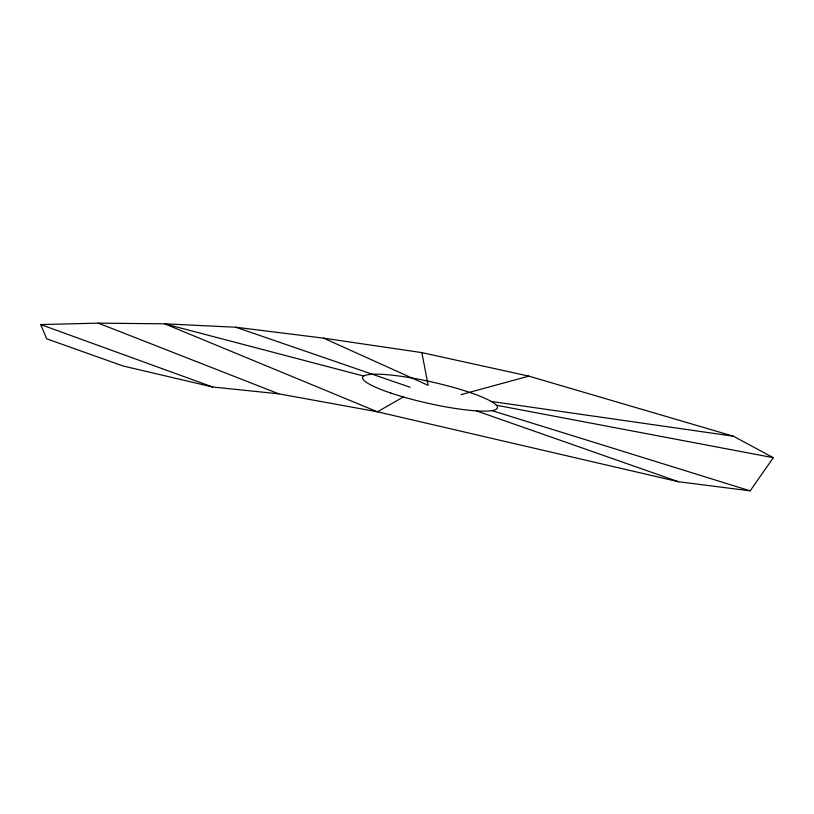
<?xml version="1.0" encoding="UTF-8"?>
<svg xmlns="http://www.w3.org/2000/svg" width="814" height="814" viewBox="0 0 814 814"><rect width="100%" height="100%" fill="white"/><g stroke="black" fill="none" stroke-linecap="round" stroke-linejoin="round"><path stroke-width="1.22" d="M750.172 490.852L773.3 457.682L733.404 436.212L528.835 376.129L421.845 352.604L323.606 338.146L235.877 327.238L164.621 323.809L98.321 323.148L40.7 324.552L46.713 338.817L122.924 365.944L212.708 387.016L278.744 393.823L377.482 411.813L678.561 481.756L750.172 490.852L491.951 410.632M403.327 396.957L377.482 411.813L164.621 323.809L363.726 376.068M461.07 394.637L528.835 376.129M491.218 401.444L733.404 436.212M496.347 405.219L773.3 457.682M235.877 327.238L410.114 387.25M476.424 410.877L678.561 481.756M40.7 324.552L212.708 387.016M98.321 323.148L278.744 393.823M323.606 338.146L428.184 385.368L421.845 352.604M390.761 393.03A69.088 10.806 12.7 0 0 497.13 408.475A69.088 10.806 12.7 0 0 402.167 376.455A69.088 10.806 12.7 0 0 390.761 393.03"/></g></svg>
